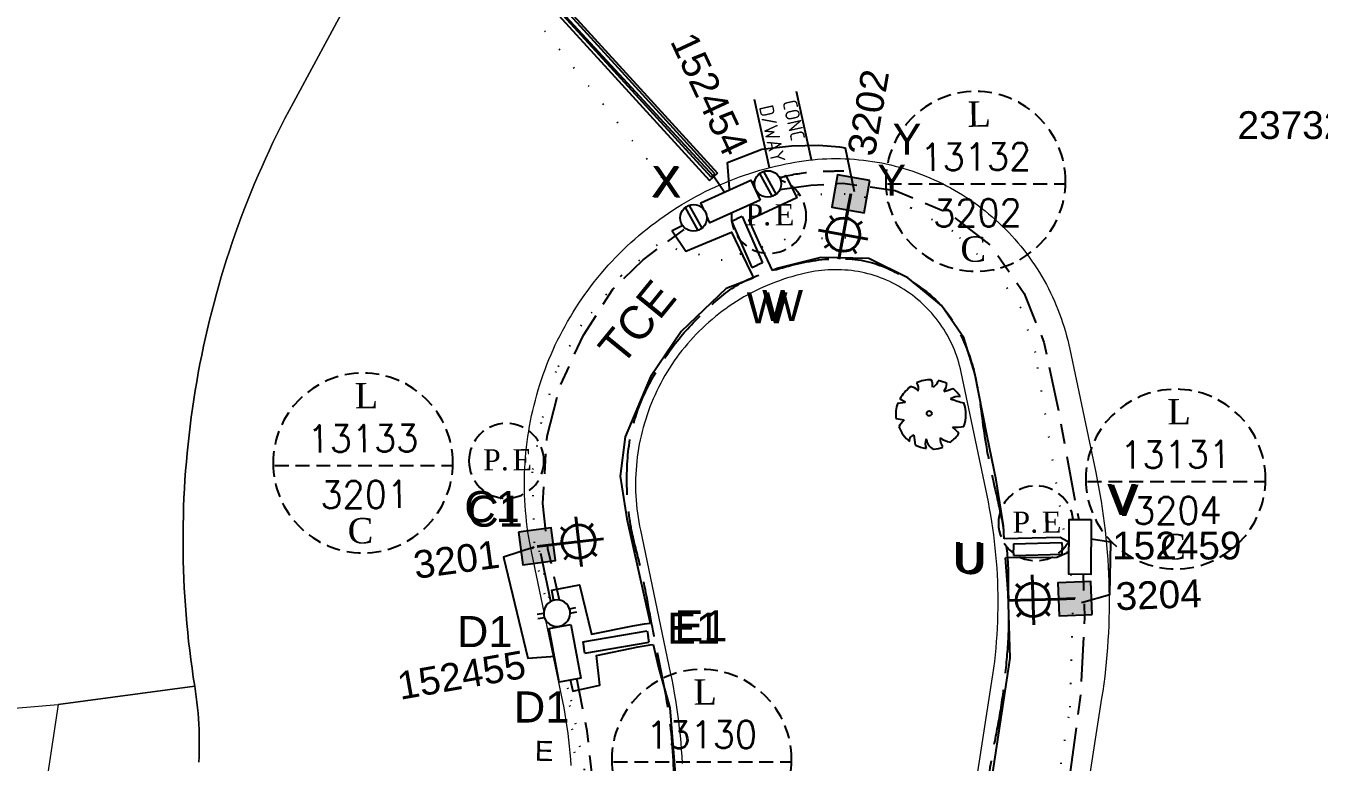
# Model space of a CAD drawing. Header units: metres. Extents: x 297818 to 299097, y 6264861 to 6266140.
# Drawn here: x 298152.3 to 298268.8, y 6265659.9 to 6265726.3 of the extents above; entities that cross this region are included whole.
import ezdxf
from ezdxf.enums import TextEntityAlignment as Align

# ---------------------------------------------------------------- set-up
doc = ezdxf.new("R2010")
doc.units = ezdxf.units.M
for name, pattern in [('Cable Exist UG', [8.2, 4, -1.2, 1.8, -1.2]), ('Cable Remove', [2, 0, -2]), ('HIDDEN2', [0.1875, 0.125, -0.0625]), ('IE Trench LV', [6.5, 5, -1.5]), ('IECLCHAINA', [8.2, 4, -1.2, 1.8, -1.2])]:
    doc.linetypes.add(name, pattern=pattern)
doc.layers.get('0').update_dxf_attribs({"color": 6})
for name, color, linetype in [('_User_LV_Exist', 7, 'Continuous'), ('Duct_SP_NEW', 2, 'Continuous'), ('Equip_LV_NEW', 2, 'Continuous'), ('Equip_SP_SL_EXT', 7, 'Continuous'), ('Mains_LV_EXT', 7, 'Continuous'), ('Mains_LV_NEW_T84', 2, 'Continuous'), ('Mains_SL_EXT', 7, 'Continuous'), ('Notes', 7, 'Continuous'), ('Notes_LV_MISC', 7, 'Continuous'), ('Notes_SL_MISC', 7, 'Continuous'), ('Notes_SP_MISC', 7, 'Continuous'), ('SupportsUG_SP_LV_NEW', 2, 'Continuous'), ('SupportsUG_SP_LV_SL_EXT', 7, 'Continuous'), ('SupportsUG_SP_SL_EXT', 7, 'Continuous'), ('Trench_SP_NEW', 2, 'Continuous'), ('UG_Details_SP_MISC', 7, 'Continuous')]:
    doc.layers.add(name, color=color, linetype=linetype)
doc.layers.add('Cadastre Land Parcels_SP_EXT', color=9, linetype='Continuous', lineweight=5)
doc.styles.add('AR12', font='Simplex')
doc.styles.add('COLUMN_LABEL', font='arial.ttf')
doc.styles.add('iecARIAL', font='arial.ttf', dxfattribs={"height": 2})
doc.styles.add('iecNAME', font='times.ttf')
doc.styles.add('IECSYMBOL1', font='isocp.shx')
doc.styles.add('ITALICT', font='ITALICT')
doc.styles.add('POLE_LABEL', font='arial.ttf')
doc.styles.get("Standard").update_dxf_attribs({"font": 'arial.ttf'})
doc.linetypes.add('Cable New UG', pattern='A,7,-0.25,["x",Standard,S=2,R=0,X=0.2,Y=-0.8],-2.1', length=9.35)
doc.linetypes.add('Cable V', pattern='A,7.2,-0.45,["V",Standard,S=1.5,R=0,X=0,Y=-0.7],-1.8', length=9.45)

# ---------------------------------------------------------------- blocks, each defined once
blk = doc.blocks.new('COLUMN_EXT')
blk.add_hatch(color=256).paths.add_polyline_path([(-1.49, 1.48), (-1.49, -1.49), (1.48, -1.49), (1.48, 1.48)])
blk.add_lwpolyline([(-1.49, -1.49), (1.48, -1.49), (1.48, 1.48), (-1.49, 1.48)], close=True)
for tag, height, style, flags, p in [('ASSET_NUM', 2.5, 'COLUMN_LABEL', 8, (2, 2)), ('STRUCTURE_PLANT_NUMBER', 0.2, 'POLE_LABEL', 9, (1.81, 0.03)), ('STREET_CODE', 0.2, 'COLUMN_LABEL', 9, (1.81, -0.2))]:
    blk.add_attdef(tag, text='', height=height, dxfattribs=dict(style=style, flags=flags)).set_placement(p, align=Align.MIDDLE_LEFT)
at = {"flags": 9}
for tag, p in [('COLUMN_TYPE', (1.81, -0.4)), ('OWNED_BY', (1.81, -0.6)), ('STATE', (1.81, -0.8)), ('USAGE', (1.81, -1)), ('LEGEND', (1.81, -1.2)), ('STREETNAME', (1.81, -1.6)), ('SUBURB', (1.81, -1.8)), ('LOCATION', (1.81, -1.4)), ('NOTES', (1.81, -2))]:
    blk.add_attdef(tag, text='', height=0.2, dxfattribs=at).set_placement(p, align=Align.MIDDLE_LEFT)
at = {"flags": 1}
blk.add_attdef('Z', (1.81, -2.35), '', height=0.2, dxfattribs=at)
blk = doc.blocks.new('*U134')
at = {"lineweight": 40}
for p, q in [((3.48, 2.67), (4, -1.8)), ((2.13, 1.72), (2.57, 1.37)), ((5.02, 2.05), (4.67, 1.61)), ((0, 0), (2.26, 0.26)), ((1.51, 0.18), (5.98, 0.7)), ((2.46, -1.18), (2.81, -0.74)), ((5.36, -0.84), (4.92, -0.49))]:
    blk.add_line(p, q, dxfattribs=at)
blk.add_circle((3.74, 0.44), 1.5, dxfattribs=at)
at = {"style": 'iecARIAL', "flags": 8}
blk.add_attdef('ASSET_NUM', (1.5, 1.5), '', height=2.5, dxfattribs=at)
for tag, p, height, flags in [('CONSTRUCTED_VOLTAGE', (0.98, -0.65), 0.2, 9), ('CONTROL_TYPE', (0.98, -0.85), 0.2, 9), ('LANTERN_PURPOSE', (0.98, -1.05), 0.2, 9), ('LANTERN_TYPE', (0.98, -1.25), 0.2, 9), ('LNUMBER', (2.18, -3.25), 2.5, 8), ('OPERATING_VOLTAGE', (0.98, -1.65), 0.2, 9), ('ORIENTATION', (0.98, -1.85), 0.2, 9), ('OWNED_BY', (0.98, -2.05), 0.2, 9), ('STATE', (0.98, -2.25), 0.2, 9), ('NO_PHASES', (0.98, -1.45), 0.2, 9), ('USAGE', (0.98, -2.45), 0.2, 9), ('CEXIST', (0.98, -2.65), 0.2, 9), ('CNEW', (0.98, -2.85), 0.2, 9), ('CNUMBER', (0.98, -3.05), 0.2, 9), ('CREMOVE', (0.98, -3.25), 0.2, 9), ('CREPLACE', (0.98, -3.45), 0.2, 9), ('LKINGHEIGHT', (0.98, -3.65), 0.2, 9), ('LBRACKET', (0.98, -3.85), 0.2, 9), ('LBRACKETVOCAB', (0.98, -4.05), 0.2, 9), ('LCATEGORY', (0.98, -4.25), 0.2, 9), ('LCHARGE1', (0.98, -4.45), 0.2, 9), ('LCHARGE1PERCENT', (0.98, -4.65), 0.2, 9), ('LCHARGE2', (0.98, -4.85), 0.2, 9), ('LCHARGE2PERCENT', (0.98, -5.05), 0.2, 9), ('LCHARGE3', (0.98, -5.25), 0.2, 9), ('LCHARGE3PERCENT', (0.98, -5.45), 0.2, 9), ('LEXIST', (0.98, -5.65), 0.2, 9), ('LLAMP', (0.98, -5.85), 0.2, 9), ('LLAMPVOCAB', (0.98, -6.05), 0.2, 9), ('LMAST', (0.98, -6.25), 0.2, 9), ('LMASTVOCAB', (0.98, -6.45), 0.2, 9), ('LNEW', (0.98, -6.65), 0.2, 9), ('LANTNUMBER', (0.98, -6.85), 0.2, 9), ('LOUTREACH', (0.98, -7.25), 0.2, 9), ('LOUTREACHVOCAB', (0.98, -7.45), 0.2, 9), ('LRATECODE', (0.98, -7.65), 0.2, 9), ('LREMOVE', (0.98, -7.85), 0.2, 9), ('LREPLACE', (0.98, -8.05), 0.2, 9), ('LTYPE', (0.98, -8.25), 0.2, 9), ('STREETNAME', (0.98, -9.25), 0.2, 9), ('SUBURB', (0.98, -9.45), 0.2, 1), ('LTYPEVOCAB', (0.98, -8.45), 0.2, 9), ('LEGEND', (0.98, -8.65), 0.2, 9), ('LOCATION', (0.98, -8.85), 0.2, 9), ('NOTES', (0.98, -9.05), 0.2, 9)]:
    blk.add_attdef(tag, p, '', height=height, dxfattribs=dict(flags=flags))
blk = doc.blocks.new('*U131')
at = {"lineweight": 40}
for p, q in [((0, 0), (-0.4, -2.19)), ((-1.84, -1.97), (-1.53, -2.43)), ((-0.27, -1.45), (-1.08, -5.88)), ((1.54, -4.07), (-2.89, -3.26)), ((1.02, -2.5), (0.56, -2.81)), ((-2.37, -4.84), (-1.91, -4.52)), ((0.5, -5.36), (0.18, -4.9))]:
    blk.add_line(p, q, dxfattribs=at)
blk.add_circle((-0.67, -3.67), 1.5, dxfattribs=at)
at = {"style": 'iecARIAL', "flags": 8}
blk.add_attdef('ASSET_NUM', (1.5, 1.5), '', height=2.5, dxfattribs=at)
for tag, p, height, flags in [('CONSTRUCTED_VOLTAGE', (0.98, -0.65), 0.2, 9), ('CONTROL_TYPE', (0.98, -0.85), 0.2, 9), ('LANTERN_PURPOSE', (0.98, -1.05), 0.2, 9), ('LANTERN_TYPE', (0.98, -1.25), 0.2, 9), ('LNUMBER', (2.18, -3.25), 2.5, 8), ('OPERATING_VOLTAGE', (0.98, -1.65), 0.2, 9), ('ORIENTATION', (0.98, -1.85), 0.2, 9), ('OWNED_BY', (0.98, -2.05), 0.2, 9), ('STATE', (0.98, -2.25), 0.2, 9), ('NO_PHASES', (0.98, -1.45), 0.2, 9), ('USAGE', (0.98, -2.45), 0.2, 9), ('CEXIST', (0.98, -2.65), 0.2, 9), ('CNEW', (0.98, -2.85), 0.2, 9), ('CNUMBER', (0.98, -3.05), 0.2, 9), ('CREMOVE', (0.98, -3.25), 0.2, 9), ('CREPLACE', (0.98, -3.45), 0.2, 9), ('LKINGHEIGHT', (0.98, -3.65), 0.2, 9), ('LBRACKET', (0.98, -3.85), 0.2, 9), ('LBRACKETVOCAB', (0.98, -4.05), 0.2, 9), ('LCATEGORY', (0.98, -4.25), 0.2, 9), ('LCHARGE1', (0.98, -4.45), 0.2, 9), ('LCHARGE1PERCENT', (0.98, -4.65), 0.2, 9), ('LCHARGE2', (0.98, -4.85), 0.2, 9), ('LCHARGE2PERCENT', (0.98, -5.05), 0.2, 9), ('LCHARGE3', (0.98, -5.25), 0.2, 9), ('LCHARGE3PERCENT', (0.98, -5.45), 0.2, 9), ('LEXIST', (0.98, -5.65), 0.2, 9), ('LLAMP', (0.98, -5.85), 0.2, 9), ('LLAMPVOCAB', (0.98, -6.05), 0.2, 9), ('LMAST', (0.98, -6.25), 0.2, 9), ('LMASTVOCAB', (0.98, -6.45), 0.2, 9), ('LNEW', (0.98, -6.65), 0.2, 9), ('LANTNUMBER', (0.98, -6.85), 0.2, 9), ('LOUTREACH', (0.98, -7.25), 0.2, 9), ('LOUTREACHVOCAB', (0.98, -7.45), 0.2, 9), ('LRATECODE', (0.98, -7.65), 0.2, 9), ('LREMOVE', (0.98, -7.85), 0.2, 9), ('LREPLACE', (0.98, -8.05), 0.2, 9), ('LTYPE', (0.98, -8.25), 0.2, 9), ('STREETNAME', (0.98, -9.25), 0.2, 9), ('SUBURB', (0.98, -9.45), 0.2, 1), ('LTYPEVOCAB', (0.98, -8.45), 0.2, 9), ('LEGEND', (0.98, -8.65), 0.2, 9), ('LOCATION', (0.98, -8.85), 0.2, 9), ('NOTES', (0.98, -9.05), 0.2, 9)]:
    blk.add_attdef(tag, p, '', height=height, dxfattribs=dict(flags=flags))
blk = doc.blocks.new('*U135')
at = {"lineweight": 40}
for p, q in [((-5.28, 1.3), (-4.87, 0.91)), ((-3.71, -2.36), (-3.85, 2.13)), ((-2.37, 1.39), (-2.75, 0.98)), ((0, 0), (-2.28, -0.07)), ((-1.53, -0.05), (-6.03, -0.18)), ((-2.28, -1.53), (-2.69, -1.14)), ((-5.19, -1.62), (-4.81, -1.21))]:
    blk.add_line(p, q, dxfattribs=at)
blk.add_circle((-3.78, -0.11), 1.5, dxfattribs=at)
at = {"style": 'iecARIAL', "flags": 8}
blk.add_attdef('ASSET_NUM', (1.5, 1.5), '', height=2.5, dxfattribs=at)
for tag, p, height, flags in [('CONSTRUCTED_VOLTAGE', (0.98, -0.65), 0.2, 9), ('CONTROL_TYPE', (0.98, -0.85), 0.2, 9), ('LANTERN_PURPOSE', (0.98, -1.05), 0.2, 9), ('LANTERN_TYPE', (0.98, -1.25), 0.2, 9), ('LNUMBER', (2.18, -3.25), 2.5, 8), ('OPERATING_VOLTAGE', (0.98, -1.65), 0.2, 9), ('ORIENTATION', (0.98, -1.85), 0.2, 9), ('OWNED_BY', (0.98, -2.05), 0.2, 9), ('STATE', (0.98, -2.25), 0.2, 9), ('NO_PHASES', (0.98, -1.45), 0.2, 9), ('USAGE', (0.98, -2.45), 0.2, 9), ('CEXIST', (0.98, -2.65), 0.2, 9), ('CNEW', (0.98, -2.85), 0.2, 9), ('CNUMBER', (0.98, -3.05), 0.2, 9), ('CREMOVE', (0.98, -3.25), 0.2, 9), ('CREPLACE', (0.98, -3.45), 0.2, 9), ('LKINGHEIGHT', (0.98, -3.65), 0.2, 9), ('LBRACKET', (0.98, -3.85), 0.2, 9), ('LBRACKETVOCAB', (0.98, -4.05), 0.2, 9), ('LCATEGORY', (0.98, -4.25), 0.2, 9), ('LCHARGE1', (0.98, -4.45), 0.2, 9), ('LCHARGE1PERCENT', (0.98, -4.65), 0.2, 9), ('LCHARGE2', (0.98, -4.85), 0.2, 9), ('LCHARGE2PERCENT', (0.98, -5.05), 0.2, 9), ('LCHARGE3', (0.98, -5.25), 0.2, 9), ('LCHARGE3PERCENT', (0.98, -5.45), 0.2, 9), ('LEXIST', (0.98, -5.65), 0.2, 9), ('LLAMP', (0.98, -5.85), 0.2, 9), ('LLAMPVOCAB', (0.98, -6.05), 0.2, 9), ('LMAST', (0.98, -6.25), 0.2, 9), ('LMASTVOCAB', (0.98, -6.45), 0.2, 9), ('LNEW', (0.98, -6.65), 0.2, 9), ('LANTNUMBER', (0.98, -6.85), 0.2, 9), ('LOUTREACH', (0.98, -7.25), 0.2, 9), ('LOUTREACHVOCAB', (0.98, -7.45), 0.2, 9), ('LRATECODE', (0.98, -7.65), 0.2, 9), ('LREMOVE', (0.98, -7.85), 0.2, 9), ('LREPLACE', (0.98, -8.05), 0.2, 9), ('LTYPE', (0.98, -8.25), 0.2, 9), ('STREETNAME', (0.98, -9.25), 0.2, 9), ('SUBURB', (0.98, -9.45), 0.2, 1), ('LTYPEVOCAB', (0.98, -8.45), 0.2, 9), ('LEGEND', (0.98, -8.65), 0.2, 9), ('LOCATION', (0.98, -8.85), 0.2, 9), ('NOTES', (0.98, -9.05), 0.2, 9)]:
    blk.add_attdef(tag, p, '', height=height, dxfattribs=dict(flags=flags))
blk = doc.blocks.new('PILLAR_NEW')
for tag, height, flags, p in [('ASSET_NUM', 2.5, 8, (2, 4)), ('STREET_CODE', 0.2, 9, (1.5, 2)), ('OWNED_BY', 0.2, 9, (1.5, 1.8))]:
    blk.add_attdef(tag, text='', height=height, dxfattribs=dict(flags=flags)).set_placement(p, align=Align.MIDDLE_LEFT)
blk.add_wipeout([(-2.47, 0.99), (2.47, 0.99), (2.47, -0.99), (-2.47, -0.99)])
at = {"lineweight": -3}
blk.add_lwpolyline([(-2.47, 0.99), (2.47, 0.99), (2.47, -0.99), (-2.47, -0.99)], close=True, dxfattribs=at)
for tag, flags, p in [('OPERATED_BY', 9, (1.5, 1.6)), ('STATE', 9, (1.5, 1.2)), ('MAINTAINED_BY', 9, (1.5, 1.4)), ('SUPPORT_TYPE', 9, (1.5, 1)), ('SUBURB', 9, (1.5, 0.2)), ('STREETNAME', 9, (1.5, 0)), ('USAGE', 9, (1.5, 0.8)), ('LEGEND', 9, (1.5, 0.6)), ('PARENT', 9, (1.5, 0.4)), ('Z', 1, (1.5, -0.6)), ('LOCATION', 9, (1.5, -0.2)), ('NOTES', 9, (1.5, -0.4))]:
    blk.add_attdef(tag, text='', height=0.2, dxfattribs=dict(flags=flags)).set_placement(p, align=Align.MIDDLE_LEFT)
blk = doc.blocks.new('*U188')
for tag, p, flags in [('OPERATING_VOLTAGE', (1.08, -1.64), 9), ('OPERATED_BY', (1.05, -2.9), 9), ('NO_PHASES', (1.07, -1.92), 9), ('CONSTRUCTED_VOLTAGE', (1.07, -2.19), 9), ('ACTUAL_STATUS', (1.09, -2.43), 9), ('MAINTAINED_BY', (1.07, -2.66), 9), ('STATE', (1.05, -4.13), 9), ('SWITCH_TYPE', (1.05, -4.38), 9), ('ORIENTATION', (1.06, -3.43), 9), ('OWNED_BY', (1.06, -3.19), 9), ('USAGE', (1.07, -3.68), 9), ('NOTES', (1.07, -3.88), 1), ('Z', (1.06, -4.88), 9), ('LEGEND', (1.06, -4.64), 9)]:
    blk.add_attdef(tag, p, '', height=0.2, dxfattribs=dict(flags=flags))
blk.add_wipeout([(11.47, 4.27), (11.36, 4.11), (11.27, 3.95), (11.21, 3.77), (11.17, 3.59), (11.15, 3.4), (11.15, 3.22), (11.18, 3.03), (11.23, 2.85), (11.3, 2.68), (11.39, 2.51), (11.5, 2.36), (11.63, 2.23), (11.78, 2.11), (11.94, 2.01), (12.11, 1.94), (12.29, 1.88), (12.48, 1.85), (12.66, 1.84), (12.85, 1.86), (13.03, 1.9), (13.21, 1.96), (13.38, 2.04), (13.54, 2.14), (13.68, 2.26), (13.81, 2.4), (13.91, 2.56), (14, 2.72), (14.07, 2.9), (14.11, 3.08), (14.13, 3.27), (14.13, 3.46), (14.1, 3.64), (14.05, 3.82), (13.98, 4), (13.88, 4.16), (13.77, 4.31), (13.64, 4.44), (13.49, 4.56), (13.33, 4.66), (13.16, 4.73), (12.98, 4.79), (12.8, 4.82), (12.61, 4.83), (12.42, 4.81), (12.24, 4.78), (12.06, 4.71), (11.89, 4.63), (11.74, 4.53), (11.6, 4.41)])
for p, q in [((12.39, 4.81), (12.39, 5.56)), ((12.89, 4.81), (12.89, 5.56)), ((12.39, 1.86), (12.39, 1.12)), ((12.89, 1.86), (12.89, 1.12))]:
    blk.add_line(p, q)
blk.add_lwpolyline([(14.13, 3.34, 1), (11.14, 3.34, 1)], format="xyb", close=True)
blk = doc.blocks.new('*U203')
for tag, flags, p in [('ACTUAL_STATUS', 9, (1.5, 0)), ('CONSTRUCTED_VOLTAGE', 9, (1.5, -0.2)), ('OPERATING_VOLTAGE', 9, (1.5, -0.6)), ('ORIENTATION', 9, (1.5, -0.8)), ('STATE', 9, (1.5, -1)), ('SWITCH_TYPE', 9, (1.5, -1.2)), ('NO_PHASES', 9, (1.5, -0.4)), ('USAGE', 9, (1.5, -1.4)), ('OWNED_BY', 9, (1.5, -1.8)), ('OPERATED_BY', 9, (1.5, -2)), ('TYPE', 9, (1.5, -2.6)), ('Z', 1, (1.5, -2.8)), ('NOTES', 9, (1.5, -1.6)), ('MAINTAINED_BY', 9, (1.5, -2.2)), ('NUMBER_OF_PHASES', 9, (1.5, -2.4))]:
    blk.add_attdef(tag, text='', height=0.2, dxfattribs=dict(flags=flags)).set_placement(p, align=Align.MIDDLE_LEFT)
blk.add_wipeout([(-0.93, 6.67), (-1.06, 6.53), (-1.16, 6.37), (-1.25, 6.21), (-1.31, 6.03), (-1.35, 5.85), (-1.37, 5.66), (-1.36, 5.47), (-1.34, 5.29), (-1.28, 5.11), (-1.21, 4.93), (-1.11, 4.77), (-1, 4.62), (-0.87, 4.49), (-0.72, 4.38), (-0.56, 4.28), (-0.38, 4.21), (-0.2, 4.15), (-0.02, 4.12), (0.17, 4.12), (0.36, 4.14), (0.54, 4.18), (0.72, 4.24), (0.88, 4.33), (1.04, 4.43), (1.18, 4.55), (1.3, 4.7), (1.41, 4.85), (1.49, 5.02), (1.56, 5.19), (1.6, 5.38), (1.62, 5.56), (1.61, 5.75), (1.58, 5.94), (1.53, 6.12), (1.45, 6.29), (1.36, 6.45), (1.24, 6.6), (1.11, 6.73), (0.96, 6.85), (0.8, 6.94), (0.63, 7.02), (0.45, 7.07), (0.26, 7.1), (0.08, 7.1), (-0.11, 7.09), (-0.29, 7.05), (-0.47, 6.98), (-0.64, 6.9), (-0.79, 6.79)])
for p, q in [((-0.13, 4.13), (-0.13, 7.09)), ((0.37, 4.13), (0.37, 7.09))]:
    blk.add_line(p, q)
blk.add_circle((0.12, 5.61), 1.5)
blk = doc.blocks.new('TREE5')
for p, q in [((-5.45, 2.55), (-5.45, 2.55)), ((-4.43, 2), (-5.45, 2.55)), ((-5.82, 1.84), (-4.43, 2))]:
    blk.add_line(p, q)
blk.add_circle((-0.14, -0.02), 0.451)
for centre, radius, start, end in [((0.17, -0.24), 6.22, 126.0751, 153.6245), ((-3.93, 2.18), 2.65, 48.5203, 80.5151), ((0.17, -0.24), 6.29, 89.3321, 114.3856), ((-3.58, 4.44), 1.54, 343.6555, 39.76), ((-1.8, 5.03), 2.28, 352.0775, 26.6128), ((-0.73, 6.68), 2.38, 304.1868, 338.5411), ((0.17, -0.24), 6.27, 62.8767, 77.7021), ((1.21, 5.35), 1.82, 315.8454, 359.7651), ((-2.62, 22.51), 19.28, 285.4397, 290.7099), ((5.13, 0.24), 2.76, 83.5323, 121.6544), ((11.59, 24.42), 23.21, 250.0865, 256.3451), ((0.17, -0.24), 6.18, 31.4098, 49.4752), ((0.17, -0.24), 6.34, 160.8426, 187.275), ((0.17, -0.24), 6.3, 340.3307, 19.43), ((-6.94, -11.4), 10.4, 77.3728, 85.4649), ((0.21, -6.18), 6.93, 134.7782, 147.3315), ((0.17, -0.24), 6.19, 200.8103, 231.4392), ((-2.7, -4.95), 1.03, 97.741, 188.8107), ((-15.69, -6.41), 13.08, 2.9465, 10.9238), ((1.74, -5.5), 2.6, 160.6009, 199.3991), ((3.76, -4.72), 1.93, 170.6314, 220.6278), ((4.11, -1.67), 3.55, 230.4582, 263.1093), ((0.17, -0.24), 6.07, 305.394, 326.2464), ((4.49, 5.21), 7.74, 266.7455, 282.0146), ((0.26, -7.73), 6.44, 39.6536, 53.993), ((0.17, -0.24), 6.16, 243.1498, 261.8356), ((1.45, -4.49), 2.1, 186.1912, 248.4952), ((0.17, -0.24), 6.23, 274.7236, 290.3277)]:
    blk.add_arc(centre, radius, start, end)

msp = doc.modelspace()

# ---------------------------------------------------------------- linework, layer by layer
at = {"layer": '_User_LV_Exist', "linetype": 'Cable Remove'}
msp.add_lwpolyline([(298197.95, 6265679.24), (298201.01, 6265667.59), (298202.6, 6265659.32), (298202.8, 6265650.45)], dxfattribs=at)
at = {"layer": 'Cadastre Land Parcels_SP_EXT', "linetype": 'Continuous'}
for points in [[(298143.1, 6265664.11), (298155.23, 6265665.12), (298155.23, 6265665.12), (298167.52, 6265666.8), (298167.39, 6265667.6), (298167.28, 6265668.4), (298167.17, 6265669.2), (298167.07, 6265670.01), (298166.97, 6265670.81), (298166.89, 6265671.62), (298166.81, 6265672.42), (298166.74, 6265673.23), (298166.68, 6265674.04), (298166.63, 6265674.85), (298166.58, 6265675.65), (298166.54, 6265676.46), (298166.51, 6265677.27), (298166.49, 6265678.08), (298166.47, 6265678.89), (298166.47, 6265679.7), (298166.47, 6265680.51), (298166.48, 6265681.32), (298166.5, 6265682.13), (298166.52, 6265682.94), (298166.55, 6265683.75), (298166.59, 6265684.56), (298166.64, 6265685.37), (298166.7, 6265686.18), (298166.77, 6265686.99), (298166.84, 6265687.79), (298166.92, 6265688.6), (298167.01, 6265689.4), (298167.1, 6265690.21), (298167.21, 6265691.01), (298167.32, 6265691.81), (298167.44, 6265692.62), (298167.56, 6265693.42), (298167.7, 6265694.21), (298167.84, 6265695.01), (298167.99, 6265695.81), (298168.15, 6265696.6), (298168.32, 6265697.4), (298168.49, 6265698.19), (298168.67, 6265698.98), (298168.86, 6265699.76), (298169.06, 6265700.55), (298169.26, 6265701.33), (298169.48, 6265702.12), (298169.7, 6265702.89), (298169.92, 6265703.67), (298170.16, 6265704.45), (298170.4, 6265705.22), (298170.65, 6265705.99), (298170.91, 6265706.76), (298171.17, 6265707.52), (298171.45, 6265708.29), (298171.72, 6265709.05), (298172.01, 6265709.81), (298172.31, 6265710.56), (298172.61, 6265711.31), (298172.92, 6265712.06), (298173.24, 6265712.81), (298173.56, 6265713.55), (298173.89, 6265714.29), (298174.23, 6265715.02), (298174.57, 6265715.76), (298174.93, 6265716.49), (298175.29, 6265717.21), (298175.65, 6265717.93), (298176.03, 6265718.65), (298176.41, 6265719.37), (298187.88, 6265740.66)], [(298187.88, 6265740.66), (298176.41, 6265719.37), (298176.03, 6265718.65), (298175.65, 6265717.93), (298175.29, 6265717.21), (298174.93, 6265716.49), (298174.57, 6265715.76), (298174.23, 6265715.02), (298173.89, 6265714.29), (298173.56, 6265713.55), (298173.24, 6265712.81), (298172.92, 6265712.06), (298172.61, 6265711.31), (298172.31, 6265710.56), (298172.01, 6265709.81), (298171.72, 6265709.05), (298171.45, 6265708.29), (298171.17, 6265707.52), (298170.91, 6265706.76), (298170.65, 6265705.99), (298170.4, 6265705.22), (298170.16, 6265704.45), (298169.92, 6265703.67), (298169.7, 6265702.89), (298169.48, 6265702.12), (298169.26, 6265701.33), (298169.06, 6265700.55), (298168.86, 6265699.76), (298168.67, 6265698.98), (298168.49, 6265698.19), (298168.32, 6265697.4), (298168.15, 6265696.6), (298167.99, 6265695.81), (298167.84, 6265695.01), (298167.7, 6265694.21), (298167.56, 6265693.42), (298167.44, 6265692.62), (298167.32, 6265691.81), (298167.21, 6265691.01), (298167.1, 6265690.21), (298167.01, 6265689.4), (298166.92, 6265688.6), (298166.84, 6265687.79), (298166.77, 6265686.99), (298166.7, 6265686.18), (298166.64, 6265685.37), (298166.59, 6265684.56), (298166.55, 6265683.75), (298166.52, 6265682.94), (298166.5, 6265682.13), (298166.48, 6265681.32), (298166.47, 6265680.51), (298166.47, 6265679.7), (298166.47, 6265678.89), (298166.49, 6265678.08), (298166.51, 6265677.27), (298166.54, 6265676.46), (298166.58, 6265675.65), (298166.63, 6265674.85), (298166.68, 6265674.04), (298166.74, 6265673.23), (298166.81, 6265672.42), (298166.89, 6265671.62), (298166.97, 6265670.81), (298167.07, 6265670.01), (298167.17, 6265669.2), (298167.28, 6265668.4), (298167.39, 6265667.6), (298167.52, 6265666.8), (298167.59, 6265666.31), (298167.66, 6265665.82), (298167.72, 6265665.33), (298167.77, 6265664.84), (298167.82, 6265664.35), (298167.85, 6265663.86), (298167.88, 6265663.37), (298167.91, 6265662.88), (298167.92, 6265662.39), (298167.93, 6265661.89), (298167.93, 6265661.4), (298167.93, 6265660.91), (298167.91, 6265660.42), (298167.89, 6265659.93)], [(298201.43, 6265659.63), (298201.4, 6265660.21), (298201.35, 6265660.79), (298201.29, 6265661.37), (298201.23, 6265661.95), (298201.16, 6265662.52), (298201.08, 6265663.1), (298201, 6265663.67), (298200.91, 6265664.25), (298200.81, 6265664.82), (298200.7, 6265665.39), (298200.58, 6265665.96), (298197.89, 6265678.77), (298197.79, 6265679.24), (298197.7, 6265679.71), (298197.62, 6265680.19), (298197.54, 6265680.66), (298197.48, 6265681.14), (298197.42, 6265681.61), (298197.37, 6265682.09), (298197.32, 6265682.57), (298197.29, 6265683.05), (298197.26, 6265683.53), (298197.24, 6265684.01), (298197.23, 6265684.49), (298197.22, 6265684.97), (298197.22, 6265685.45), (298197.24, 6265685.93), (298197.25, 6265686.41), (298197.28, 6265686.89), (298197.32, 6265687.36), (298197.36, 6265687.84), (298197.41, 6265688.32), (298197.47, 6265688.8), (298197.53, 6265689.27), (298197.61, 6265689.75), (298197.69, 6265690.22), (298197.78, 6265690.69), (298197.87, 6265691.16), (298197.98, 6265691.63), (298198.09, 6265692.1), (298198.21, 6265692.56), (298198.34, 6265693.03), (298198.47, 6265693.49), (298198.61, 6265693.95), (298198.76, 6265694.4), (298198.92, 6265694.86), (298199.08, 6265695.31), (298199.25, 6265695.76), (298199.43, 6265696.2), (298199.62, 6265696.65), (298199.81, 6265697.08), (298200.01, 6265697.52), (298200.22, 6265697.95), (298200.44, 6265698.38), (298200.66, 6265698.81), (298200.89, 6265699.23), (298201.12, 6265699.65), (298201.37, 6265700.06), (298201.61, 6265700.47), (298201.87, 6265700.88), (298202.13, 6265701.28), (298202.4, 6265701.68), (298202.68, 6265702.07), (298202.96, 6265702.46), (298203.25, 6265702.85), (298203.54, 6265703.23), (298203.84, 6265703.6), (298204.15, 6265703.97), (298204.46, 6265704.34), (298204.78, 6265704.7), (298205.11, 6265705.05), (298205.44, 6265705.4), (298205.77, 6265705.74), (298206.11, 6265706.08), (298206.46, 6265706.41), (298206.81, 6265706.74), (298207.17, 6265707.06), (298207.53, 6265707.37), (298207.9, 6265707.68), (298208.27, 6265707.99), (298208.65, 6265708.28), (298209.03, 6265708.57), (298209.42, 6265708.86), (298209.81, 6265709.14), (298210.21, 6265709.41), (298210.61, 6265709.67), (298211.01, 6265709.93), (298211.42, 6265710.18), (298211.83, 6265710.43), (298212.25, 6265710.67), (298212.67, 6265710.9), (298213.1, 6265711.12), (298213.52, 6265711.34), (298213.96, 6265711.55), (298214.39, 6265711.75), (298214.83, 6265711.95), (298215.27, 6265712.14), (298215.71, 6265712.32), (298216.16, 6265712.5), (298216.61, 6265712.66), (298217.06, 6265712.82), (298217.52, 6265712.97), (298217.98, 6265713.12), (298218.44, 6265713.26), (298218.9, 6265713.39), (298219.36, 6265713.51), (298219.83, 6265713.62), (298220.3, 6265713.73), (298220.77, 6265713.83), (298221.17, 6265713.91), (298221.58, 6265713.99), (298221.99, 6265714.06), (298222.4, 6265714.12), (298222.81, 6265714.17), (298223.22, 6265714.21), (298223.64, 6265714.25), (298224.05, 6265714.28), (298224.46, 6265714.3), (298224.88, 6265714.31), (298225.29, 6265714.31), (298225.71, 6265714.31), (298226.12, 6265714.3), (298226.54, 6265714.28), (298226.95, 6265714.25), (298227.36, 6265714.21), (298227.77, 6265714.17), (298228.18, 6265714.12), (298228.59, 6265714.06), (298229, 6265713.99), (298229.41, 6265713.92), (298229.82, 6265713.83), (298230.22, 6265713.74), (298230.62, 6265713.64), (298231.02, 6265713.54), (298231.42, 6265713.42), (298231.82, 6265713.3), (298232.21, 6265713.17), (298232.6, 6265713.03), (298232.99, 6265712.89), (298233.38, 6265712.74), (298233.76, 6265712.58), (298234.14, 6265712.41), (298234.51, 6265712.24), (298234.89, 6265712.06), (298235.26, 6265711.87), (298235.62, 6265711.67), (298235.98, 6265711.47), (298236.34, 6265711.26), (298236.69, 6265711.04), (298237.04, 6265710.82), (298237.39, 6265710.59), (298237.73, 6265710.35), (298238.06, 6265710.11), (298238.39, 6265709.86), (298238.72, 6265709.61), (298239.04, 6265709.35), (298239.36, 6265709.08), (298239.67, 6265708.8), (298239.97, 6265708.52), (298240.27, 6265708.24), (298240.57, 6265707.95), (298240.86, 6265707.65), (298241.14, 6265707.35), (298241.42, 6265707.04), (298241.69, 6265706.72), (298241.95, 6265706.41), (298242.21, 6265706.08), (298242.46, 6265705.75), (298242.71, 6265705.42), (298242.95, 6265705.08), (298243.18, 6265704.74), (298243.41, 6265704.39), (298243.63, 6265704.04), (298243.84, 6265703.69), (298244.05, 6265703.33), (298244.25, 6265702.96), (298244.44, 6265702.6), (298244.62, 6265702.23), (298244.8, 6265701.85), (298244.97, 6265701.47), (298245.13, 6265701.09), (298245.29, 6265700.71), (298245.44, 6265700.32), (298245.58, 6265699.93), (298245.71, 6265699.54), (298245.84, 6265699.14), (298245.96, 6265698.75), (298246.07, 6265698.35), (298246.17, 6265697.95), (298246.26, 6265697.54), (298246.35, 6265697.14), (298248.69, 6265686.03), (298248.82, 6265685.38), (298248.94, 6265684.74), (298249.06, 6265684.09), (298249.17, 6265683.44), (298249.27, 6265682.78), (298249.36, 6265682.13), (298249.45, 6265681.48), (298249.53, 6265680.82), (298249.6, 6265680.16), (298249.66, 6265679.51), (298249.72, 6265678.85), (298249.77, 6265678.19), (298249.81, 6265677.53), (298249.84, 6265676.87), (298249.87, 6265676.21), (298249.88, 6265675.56), (298249.89, 6265674.9), (298249.9, 6265674.23), (298249.89, 6265673.58), (298249.88, 6265672.92), (298249.86, 6265672.26), (298249.83, 6265671.6), (298249.79, 6265670.94), (298249.75, 6265670.28), (298249.7, 6265669.62), (298249.64, 6265668.96), (298249.57, 6265668.31), (298249.5, 6265667.65), (298249.41, 6265667), (298249.32, 6265666.34), (298249.22, 6265665.69), (298246.08, 6265645.47)], [(298236.2, 6265647.01), (298239.34, 6265667.23), (298239.43, 6265667.82), (298239.51, 6265668.42), (298239.59, 6265669.02), (298239.65, 6265669.61), (298239.71, 6265670.21), (298239.76, 6265670.81), (298239.8, 6265671.41), (298239.84, 6265672.01), (298239.86, 6265672.61), (298239.88, 6265673.21), (298239.89, 6265673.82), (298239.9, 6265674.42), (298239.89, 6265675.02), (298239.88, 6265675.62), (298239.86, 6265676.22), (298239.83, 6265676.82), (298239.8, 6265677.42), (298239.75, 6265678.02), (298239.7, 6265678.62), (298239.64, 6265679.22), (298239.58, 6265679.82), (298239.5, 6265680.42), (298239.42, 6265681.01), (298239.33, 6265681.61), (298239.24, 6265682.2), (298239.13, 6265682.79), (298239.02, 6265683.38), (298238.9, 6265683.97), (298236.56, 6265695.08), (298236.5, 6265695.37), (298236.43, 6265695.66), (298236.35, 6265695.95), (298236.26, 6265696.24), (298236.17, 6265696.52), (298236.07, 6265696.8), (298235.96, 6265697.08), (298235.84, 6265697.36), (298235.72, 6265697.63), (298235.59, 6265697.9), (298235.45, 6265698.17), (298235.31, 6265698.43), (298235.16, 6265698.69), (298235, 6265698.94), (298234.84, 6265699.19), (298234.67, 6265699.44), (298234.49, 6265699.68), (298234.31, 6265699.92), (298234.12, 6265700.15), (298233.93, 6265700.38), (298233.73, 6265700.6), (298233.52, 6265700.82), (298233.31, 6265701.03), (298233.09, 6265701.24), (298232.87, 6265701.44), (298232.65, 6265701.63), (298232.41, 6265701.82), (298232.18, 6265702), (298231.93, 6265702.18), (298231.69, 6265702.35), (298231.44, 6265702.51), (298231.18, 6265702.67), (298230.92, 6265702.82), (298230.66, 6265702.96), (298230.4, 6265703.1), (298230.13, 6265703.23), (298229.85, 6265703.35), (298229.58, 6265703.47), (298229.3, 6265703.57), (298229.02, 6265703.68), (298228.73, 6265703.77), (298228.45, 6265703.86), (298228.16, 6265703.93), (298227.87, 6265704.01), (298227.58, 6265704.07), (298227.28, 6265704.13), (298226.99, 6265704.17), (298226.69, 6265704.22), (298226.39, 6265704.25), (298226.09, 6265704.27), (298225.8, 6265704.29), (298225.5, 6265704.3), (298225.2, 6265704.3), (298224.9, 6265704.3), (298224.6, 6265704.29), (298224.3, 6265704.27), (298224, 6265704.24), (298223.71, 6265704.2), (298223.41, 6265704.16), (298223.12, 6265704.1), (298222.82, 6265704.05), (298222.44, 6265703.96), (298222.06, 6265703.87), (298221.68, 6265703.78), (298221.31, 6265703.67), (298220.93, 6265703.56), (298220.56, 6265703.44), (298220.19, 6265703.31), (298219.83, 6265703.18), (298219.46, 6265703.04), (298219.1, 6265702.89), (298218.74, 6265702.73), (298218.39, 6265702.57), (298218.04, 6265702.4), (298217.69, 6265702.22), (298217.34, 6265702.04), (298217, 6265701.85), (298216.67, 6265701.65), (298216.34, 6265701.44), (298216.01, 6265701.23), (298215.68, 6265701.02), (298215.36, 6265700.79), (298215.05, 6265700.56), (298214.74, 6265700.32), (298214.43, 6265700.08), (298214.13, 6265699.83), (298213.84, 6265699.58), (298213.55, 6265699.31), (298213.26, 6265699.05), (298212.98, 6265698.78), (298212.71, 6265698.5), (298212.44, 6265698.21), (298212.18, 6265697.93), (298211.92, 6265697.63), (298211.67, 6265697.33), (298211.42, 6265697.03), (298211.18, 6265696.72), (298210.95, 6265696.41), (298210.73, 6265696.09), (298210.51, 6265695.77), (298210.29, 6265695.44), (298210.09, 6265695.11), (298209.88, 6265694.77), (298209.69, 6265694.43), (298209.5, 6265694.09), (298209.33, 6265693.74), (298209.15, 6265693.39), (298208.99, 6265693.04), (298208.83, 6265692.68), (298208.68, 6265692.32), (298208.53, 6265691.96), (298208.4, 6265691.59), (298208.27, 6265691.22), (298208.15, 6265690.85), (298208.03, 6265690.48), (298207.92, 6265690.1), (298207.83, 6265689.73), (298207.73, 6265689.35), (298207.65, 6265688.97), (298207.57, 6265688.58), (298207.5, 6265688.2), (298207.44, 6265687.81), (298207.39, 6265687.43), (298207.34, 6265687.04), (298207.31, 6265686.65), (298207.28, 6265686.26), (298207.26, 6265685.87), (298207.24, 6265685.48), (298207.23, 6265685.09), (298207.24, 6265684.7), (298207.24, 6265684.31), (298207.26, 6265683.92), (298207.29, 6265683.53), (298207.32, 6265683.14), (298207.36, 6265682.75), (298207.41, 6265682.36), (298207.46, 6265681.98), (298207.53, 6265681.59), (298207.6, 6265681.21), (298207.68, 6265680.83), (298210.37, 6265668.02), (298210.5, 6265667.39), (298210.62, 6265666.77), (298210.73, 6265666.14), (298210.84, 6265665.51), (298210.93, 6265664.88), (298211.02, 6265664.25), (298211.11, 6265663.62), (298211.18, 6265662.98), (298211.25, 6265662.35), (298211.31, 6265661.71), (298211.36, 6265661.08), (298211.4, 6265660.44), (298211.44, 6265659.81)], [(298167.89, 6265659.93), (298167.91, 6265660.42), (298167.93, 6265660.91), (298167.93, 6265661.4), (298167.93, 6265661.89), (298167.92, 6265662.39), (298167.91, 6265662.88), (298167.88, 6265663.37), (298167.85, 6265663.86), (298167.82, 6265664.35), (298167.77, 6265664.84), (298167.72, 6265665.33), (298167.66, 6265665.82), (298167.59, 6265666.31), (298167.52, 6265666.8), (298155.23, 6265665.12), (298153.55, 6265654)]]:
    msp.add_lwpolyline(points, dxfattribs=at)
at = {"layer": 'Duct_SP_NEW'}
for p, q in [((298215.88, 6265708.67), (298216.35, 6265708.88)), ((298215.88, 6265708.67), (298217.71, 6265704.51)), ((298216.83, 6265709.09), (298216.35, 6265708.88)), ((298216.83, 6265709.09), (298218.66, 6265704.93)), ((298217.71, 6265704.51), (298218.18, 6265704.72)), ((298218.66, 6265704.93), (298218.18, 6265704.72)), ((298241.29, 6265679.6), (298245.65, 6265679.73)), ((298241.29, 6265679.6), (298241.3, 6265679.08)), ((298245.65, 6265679.73), (298245.66, 6265679.21)), ((298241.32, 6265678.56), (298241.3, 6265679.08)), ((298241.32, 6265678.56), (298245.68, 6265678.69)), ((298245.68, 6265678.69), (298245.66, 6265679.21)), ((298202.5, 6265670.79), (298208.28, 6265671.77)), ((298208.28, 6265671.77), (298208.37, 6265671.26)), ((298202.5, 6265670.79), (298202.59, 6265670.27)), ((298202.68, 6265669.76), (298202.59, 6265670.27)), ((298202.68, 6265669.76), (298208.46, 6265670.74)), ((298208.46, 6265670.74), (298208.37, 6265671.26))]:
    msp.add_line(p, q, dxfattribs=at)
at = {"layer": 'Mains_LV_EXT', "linetype": 'Cable Remove'}
for points in [[(298199.02, 6265759.73), (298205.07, 6265761), (298210.48, 6265746.87), (298188.59, 6265742.78), (298189.85, 6265737.31), (298212.71, 6265708.71), (298216.32, 6265710.11), (298219.72, 6265711.06), (298226.62, 6265711.13)], [(298226.62, 6265711.13), (298226.18, 6265707.17), (298220.71, 6265707.04), (298215.04, 6265705.15), (298209.17, 6265706.55), (298205.92, 6265703.73), (298202.37, 6265699.3), (298200.05, 6265695.13), (298198.73, 6265690.53), (298197.92, 6265686.09)], [(298246.82, 6265674.67), (298243.26, 6265696.83), (298241.95, 6265700.86), (298239.57, 6265704.23), (298235.81, 6265707.77), (298232.06, 6265709.85), (298226.62, 6265711.13)], [(298197.92, 6265686.09), (298198.11, 6265679.38)], [(298298.88, 6265637), (298294.93, 6265637.65), (298294.01, 6265631.18), (298247.41, 6265637.4), (298242.89, 6265643.19), (298246.4, 6265664.88), (298246.64, 6265674.08)]]:
    msp.add_lwpolyline(points, dxfattribs=at)
at = {"layer": 'Mains_LV_NEW_T84', "linetype": 'Cable New UG', "flags": 128}
for points in [[(298215.58, 6265710.79), (298214.27, 6265712.72), (298187.69, 6265741.51), (298187.1, 6265743.7), (298185.25, 6265750.65), (298185.25, 6265750.65)], [(298216.29, 6265710.71), (298220.78, 6265712.8), (298221.77, 6265710.78), (298217.44, 6265708.77), (298218.46, 6265706.47)], [(298216.26, 6265710.68), (298210.55, 6265707.79), (298211.77, 6265705.96), (298215.87, 6265707.68), (298217.59, 6265704.1)], [(298218.46, 6265706.47), (298218.87, 6265705.63), (298219.53, 6265704.22)], [(298240.45, 6265680.05), (298240.37, 6265681.24), (298239.71, 6265685.37), (298238.9, 6265689.32), (298237.81, 6265694.95), (298236.82, 6265698.18), (298234.81, 6265701.09), (298231.77, 6265703.57), (298228.26, 6265705.31), (298223.93, 6265705.4), (298220.07, 6265704.43), (298219.53, 6265704.22)], [(298217.59, 6265704.1), (298217.73, 6265703.83), (298217.82, 6265703.55)], [(298217.82, 6265703.55), (298215.39, 6265702.6), (298215.39, 6265702.6), (298211.34, 6265698.75), (298208.59, 6265694.64), (298206.31, 6265689.26), (298205.85, 6265685.7), (298206.46, 6265681.87)], [(298206.46, 6265681.87), (298208.56, 6265672.46)], [(298245.5, 6265680.18), (298240.45, 6265680.05)], [(298247.3, 6265679.18), (298245.5, 6265680.18)], [(298237.07, 6265643.54), (298240.99, 6265669.31), (298240.81, 6265675.16), (298240.58, 6265678.35)], [(298247.2, 6265679.24), (298245.18, 6265678.37), (298240.58, 6265678.35)], [(298200.64, 6265670.24), (298199.69, 6265675.42), (298202.19, 6265675.92), (298203.26, 6265671.48), (298206.98, 6265672.23)], [(298206.98, 6265672.23), (298208.05, 6265672.4), (298208.56, 6265672.46)], [(298200.94, 6265669.22), (298201.6, 6265666.32), (298204.02, 6265666.89), (298203.72, 6265669.54), (298207.47, 6265670.32)], [(298207.47, 6265670.32), (298208.55, 6265670.52), (298208.82, 6265670.55)], [(298208.82, 6265670.55), (298209.31, 6265668.46), (298210.34, 6265664.83), (298210.87, 6265658.17), (298210.62, 6265656.35)]]:
    msp.add_lwpolyline(points, dxfattribs=at)
at = {"layer": 'Mains_LV_NEW_T84', "linetype": 'Cable V', "flags": 128}
for points in [[(298215.79, 6265710.45), (298215.51, 6265713.97), (298218.62, 6265715.16), (298221.28, 6265715.46), (298223.75, 6265715.52), (298225.61, 6265715.36), (298226.11, 6265715.29), (298226.94, 6265711.36)], [(298247.42, 6265674.32), (298249.95, 6265675.03), (298250.04, 6265679.77), (298247.48, 6265680.16)], [(298198.1, 6265679.32), (298195.35, 6265678.42), (298197.53, 6265669.3), (298200.43, 6265669.52)]]:
    msp.add_lwpolyline(points, dxfattribs=at)
at = {"layer": 'Mains_SL_EXT', "linetype": 'Cable Remove'}
msp.add_lwpolyline([(298196.29, 6265609.11), (298201.23, 6265632.4), (298202.83, 6265650.32), (298201.17, 6265666.55), (298198.4, 6265679.79)], dxfattribs=at)
at = {"layer": 'Notes_SL_MISC', "linetype": 'HIDDEN2', "ltscale": 10}
for p, q in [((298229.94, 6265712.03), (298245.92, 6265712.03)), ((298174.74, 6265686.66), (298190.72, 6265686.66)), ((298247.96, 6265685.22), (298263.93, 6265685.22)), ((298205.26, 6265659.97), (298221.24, 6265659.97))]:
    msp.add_line(p, q, dxfattribs=at)
for points in [[(298229.78, 6265712.26, 1), (298245.98, 6265712.26, 1), (298229.78, 6265712.26)], [(298174.58, 6265686.89, 1), (298190.78, 6265686.89, 1), (298174.58, 6265686.89)], [(298247.8, 6265685.44, 1), (298263.99, 6265685.44, 1), (298247.8, 6265685.44)], [(298205.1, 6265660.2, 1), (298221.29, 6265660.2, 1), (298205.1, 6265660.2)]]:
    msp.add_lwpolyline(points, format="xyb", dxfattribs=at)
at = {"layer": 'Notes_SL_MISC', "linetype": 'HIDDEN2', "ltscale": 10, "elevation": -29.97}
for points in [[(298215.87, 6265709.15, 1), (298222.62, 6265709.15, 1), (298215.87, 6265709.15)], [(298192.23, 6265687.08, 1), (298198.98, 6265687.08, 1), (298192.23, 6265687.08)], [(298239.93, 6265681.46, 1), (298246.68, 6265681.46, 1), (298239.93, 6265681.46)]]:
    msp.add_lwpolyline(points, format="xyb", dxfattribs=at)
at = {"layer": 'Notes_SP_MISC', "linetype": 'Continuous'}
msp.add_line((298223.09, 6265714.21), (298221.75, 6265720.35), dxfattribs=at)
at = {"layer": 'Trench_SP_NEW', "color": 4, "linetype": 'IE Trench LV', "flags": 128}
msp.add_lwpolyline([(298198.68, 6265678.76), (298200.21, 6265671.41)], dxfattribs=at)
at = {"layer": 'Trench_SP_NEW', "color": 4, "linetype": 'IE Trench LV'}
for points in [[(298217.83, 6265711.75), (298219.8, 6265712.48), (298222.55, 6265713.05), (298224.38, 6265713.18), (298226, 6265713.2)], [(298210.38, 6265651.93), (298210.7, 6265658.07), (298210.21, 6265664.51), (298208.82, 6265671.73), (298207.65, 6265677.66), (298206.88, 6265680.82), (298206.46, 6265685.11), (298206.84, 6265689.55), (298208.63, 6265694.3), (298211.17, 6265698.09), (298213.79, 6265700.86), (298216.7, 6265703.09), (298219.66, 6265704.25), (298224.03, 6265705.21), (298228.34, 6265704.98), (298231.83, 6265703.42), (298234.55, 6265701.33), (298236.72, 6265698.02), (298237.86, 6265694.6), (298238.68, 6265689.3), (298239.7, 6265684.2), (298240.33, 6265681.25), (298240.75, 6265678.2), (298240.82, 6265675.08), (298240.84, 6265672.21), (298240.59, 6265668.48), (298240.1, 6265664.61), (298239.47, 6265661.23), (298238.71, 6265656.46), (298237.78, 6265650.57), (298237.39, 6265648.64), (298237.16, 6265646.77)]]:
    msp.add_spline(points, degree=3, dxfattribs=at)
at = {"layer": 'UG_Details_SP_MISC'}
for p, q in [((298188.55, 6265740.14), (298213.9, 6265712.35)), ((298214.04, 6265712.63), (298188.8, 6265740.29)), ((298214.39, 6265712.95), (298189.15, 6265740.61)), ((298189.26, 6265740.78), (298214.61, 6265712.99)), ((298213.9, 6265712.35), (298214.25, 6265712.67)), ((298214.04, 6265712.63), (298214.22, 6265712.79)), ((298214.39, 6265712.95), (298214.22, 6265712.79)), ((298214.61, 6265712.99), (298214.25, 6265712.67))]:
    msp.add_line(p, q, dxfattribs=at)
at = {"layer": 'UG_Details_SP_MISC', "color": 7, "linetype": 'Cable Exist UG', "flags": 128}
msp.add_lwpolyline([(298188.92, 6265569.26), (298186.9, 6265572.72), (298186.6, 6265576.68), (298187.78, 6265579.94), (298189.45, 6265582.63), (298191.15, 6265585.77), (298192.58, 6265589.16), (298193.53, 6265592.57), (298194.55, 6265597.27), (298195.33, 6265602.34), (298196.25, 6265609.03), (298202.91, 6265650.46), (298203.54, 6265657.02), (298202.87, 6265662.75), (298201.89, 6265667.77), (298200.68, 6265673.24), (298199.34, 6265679.17), (298198.88, 6265683.25), (298199.27, 6265689.3), (298200.42, 6265693.79), (298202.55, 6265698.42), (298205.2, 6265702.55), (298207.92, 6265705.2), (298212.08, 6265708.28), (298216.11, 6265710.28), (298219.75, 6265711.46), (298223.03, 6265711.91), (298225.91, 6265712.11), (298230.64, 6265711.43), (298235.42, 6265709.43), (298239.29, 6265706.42), (298242.24, 6265702.16), (298244.02, 6265697.79), (298245.23, 6265692.16), (298246.47, 6265685.35), (298247.39, 6265680.66), (298247.59, 6265675.85), (298247.69, 6265672.95), (298247.33, 6265666.1), (298246.51, 6265659.95), (298245.39, 6265652.53), (298244.08, 6265645.06), (298248.56, 6265639.22), (298272.25, 6265635.55), (298298.16, 6265632.06), (298298.85, 6265637.5), (298301.81, 6265657.31), (298302.6, 6265669.57), (298302.87, 6265678.09), (298302.44, 6265685.56), (298301.7, 6265693.82), (298299.9, 6265703.59), (298297.73, 6265713.18), (298296.03, 6265721.23)], dxfattribs=at)

# ---------------------------------------------------------------- block references
at = {"layer": 'Equip_SP_SL_EXT'}
for name, p in [('*U131', (298226.62, 6265711.13)), ('*U134', (298198.37, 6265679.37)), ('*U135', (298246.82, 6265674.67))]:
    msp.add_blockref(name, p, dxfattribs=at)
at = {"layer": 'Notes_SP_MISC', "color": 3, "xscale": 0.5, "yscale": 0.5, "zscale": 0.5}
msp.add_blockref('TREE5', (298233.76, 6265691.37), dxfattribs=at)
at = {"layer": 'SupportsUG_SP_LV_SL_EXT'}
ref = msp.add_blockref('COLUMN_EXT', (298226.62, 6265711.13), dxfattribs=dict(at, rotation=170.0043575093387))
ref.add_attrib('ASSET_NUM', '3202', dxfattribs={"layer": '0', "height": 2.5, "rotation": 80.113, "style": 'COLUMN_LABEL'}).set_placement((298226.3, 6265714.85), align=Align.TOP_LEFT)
ref = msp.add_blockref('COLUMN_EXT', (298198.37, 6265679.37), dxfattribs=dict(at, rotation=277.636622101746))
ref.add_attrib('ASSET_NUM', '3201', dxfattribs={"layer": '0', "height": 2.5, "rotation": 7.6728, "style": 'COLUMN_LABEL'}).set_placement((298194.78, 6265679.96), align=Align.TOP_RIGHT)
ref = msp.add_blockref('COLUMN_EXT', (298246.82, 6265674.67), dxfattribs=dict(at, rotation=92.09821307116206))
ref.add_attrib('ASSET_NUM', '3204', dxfattribs={"layer": '0', "height": 2.5, "rotation": 2.2065, "style": 'COLUMN_LABEL'}).set_placement((298250.43, 6265676.12), align=Align.TOP_LEFT)
at = {"layer": 'SupportsUG_SP_SL_EXT'}
ref = msp.add_blockref('COLUMN_EXT', (298275.87, 6265718.1), dxfattribs=dict(at, rotation=281.057638574716))
ref.add_attrib('ASSET_NUM', '237321', dxfattribs={"layer": '0', "height": 2.5, "style": 'COLUMN_LABEL'}).set_placement((298273.12, 6265718.58), align=Align.TOP_RIGHT)

# ---------------------------------------------------------------- texts
at = {"layer": 'Notes', "insert": (298207.39, 6265699.57), "char_height": 3, "attachment_point": 5, "rotation": 50.8425, "style": 'ITALICT'}
msp.add_mtext('{\\fStylus BT|b0|i0|c0|p34;TCE }', dxfattribs=at)
at = {"layer": 'Notes_LV_MISC', "color": 2, "linetype": 'Cable New UG', "char_height": 2.8, "attachment_point": 1, "style": 'iecARIAL'}
for s, insert in [('Y', (298229.01, 6265713.78)), ('W', (298217.25, 6265702.27)), ('C1', (298191.81, 6265684.36)), ('U', (298235.8, 6265679.76)), ('E1', (298210.07, 6265673.4)), ('D1', (298196.28, 6265666.31))]:
    msp.add_mtext_dynamic_manual_height_columns(s, width=12.8604, gutter_width=10, heights=[2.8], dxfattribs=dict(at, insert=insert))
at = {"layer": 'Notes_SL_MISC', "linetype": 'IECLCHAINA', "lineweight": 0, "style": 'iecNAME'}
for s, height, p in [('L', 2.29, (298237.15, 6265717.17)), ('P.', 1.91, (298217.13, 6265708.29, -29.97)), ('E', 1.91, (298219.79, 6265708.29, -29.97)), ('C', 2.29, (298236.51, 6265705.01)), ('L', 2.29, (298181.94, 6265691.8)), ('L', 2.29, (298255.16, 6265690.36)), ('P.', 1.91, (298193.5, 6265686.22, -29.97)), ('E', 1.91, (298196.15, 6265686.22, -29.97)), ('C', 2.29, (298181.31, 6265679.64)), ('P.', 1.91, (298241.19, 6265680.6, -29.97)), ('E', 1.91, (298243.85, 6265680.6, -29.97)), ('C', 2.29, (298254.52, 6265678.2)), ('L', 2.29, (298212.46, 6265665.11))]:
    msp.add_text(s, height=height, rotation=0.4193, dxfattribs=at).set_placement(p)
at = {"layer": 'Notes_SL_MISC', "lineweight": 0, "style": 'AR12', "width": 0.948629}
for s, p in [('13132', (298237.9, 6265712.51, 35.97)), ('3202', (298238.05, 6265707.46, 35.97)), ('13133', (298182.69, 6265687.14, 35.97)), ('13131', (298255.91, 6265685.69, 35.97)), ('3201', (298182.85, 6265682.09, 35.97)), ('3204', (298256.06, 6265680.65, 35.97)), ('13130', (298213.21, 6265660.45, 35.97))]:
    msp.add_text(s, height=2.454, rotation=0.3904, dxfattribs=at).set_placement(p, align=Align.BOTTOM_CENTER)
at = {"layer": 'Notes_SP_MISC'}
msp.add_text('E', height=1.8, rotation=358.6068, dxfattribs=at).set_placement((298198.15, 6265660.07))
at = {"layer": 'Notes_SP_MISC', "color": 2, "linetype": 'Cable New UG', "char_height": 2.8, "attachment_point": 1, "style": 'iecARIAL'}
for s, insert in [('Y', (298230.39, 6265717.47)), ('W', (298218.64, 6265702.48)), ('C1', (298192.08, 6265683.95)), ('U', (298236.04, 6265679.68)), ('D1', (298191.15, 6265673.1)), ('E1', (298210.73, 6265673.61))]:
    msp.add_mtext_dynamic_manual_height_columns(s, width=12.8604, gutter_width=10, heights=[2.8], dxfattribs=dict(at, insert=insert))

# ---------------------------------------------------------------- next in the draw order: block references
at = {"layer": 'SupportsUG_SP_LV_NEW'}
ref = msp.add_blockref('PILLAR_NEW', (298215.79, 6265710.45), dxfattribs=dict(at, rotation=204.2055042794656))
ref.add_attrib('ASSET_NUM', '152454', dxfattribs={"layer": '0', "height": 2.5, "rotation": 295}).set_placement((298211.45, 6265725.42), align=Align.MIDDLE_LEFT)
ref = msp.add_blockref('PILLAR_NEW', (298247.28, 6265679.33), dxfattribs=dict(at, rotation=269.647328719221))
ref.add_attrib('ASSET_NUM', '152459', dxfattribs={"layer": '0', "height": 2.5}).set_placement((298250.17, 6265679.45), align=Align.MIDDLE_LEFT)
ref = msp.add_blockref('PILLAR_NEW', (298200.87, 6265669.74), dxfattribs=dict(at, rotation=280.5158043299577))
ref.add_attrib('ASSET_NUM', '152455', dxfattribs={"layer": '0', "height": 2.5, "rotation": 10}).set_placement((298185.81, 6265666.78), align=Align.MIDDLE_LEFT)

# ---------------------------------------------------------------- next in the draw order: block references
at = {"layer": 'Equip_LV_NEW', "linetype": 'Cable New UG', "ltscale": 0.5, "xscale": 0.8, "yscale": 0.8, "zscale": 0.8, "rotation": 209.0055128521812}
for p in [(298217.06, 6265716), (298210.37, 6265712.94)]:
    msp.add_blockref('*U203', p, dxfattribs=at)
at = {"layer": 'Equip_LV_NEW', "linetype": 'Continuous', "xscale": 0.8000000000000002, "yscale": 0.8000000000000002, "zscale": 0.8000000000000002, "rotation": 280.3078809005802}
msp.add_blockref('*U188', (298195.72, 6265682.83), dxfattribs=at)

# ---------------------------------------------------------------- next in the draw order: texts
at = {"layer": 'Notes_LV_MISC', "color": 2, "linetype": 'Cable New UG', "insert": (298249.72, 6265685.01), "char_height": 2.8, "attachment_point": 1, "style": 'iecARIAL'}
msp.add_mtext_dynamic_manual_height_columns('V', width=12.8604, gutter_width=10, heights=[2.8], dxfattribs=at)
at = {"layer": 'Notes_SP_MISC', "color": 2, "linetype": 'Cable New UG', "insert": (298249.96, 6265684.93), "char_height": 2.8, "attachment_point": 1, "style": 'iecARIAL'}
msp.add_mtext_dynamic_manual_height_columns('V', width=12.8604, gutter_width=10, heights=[2.8], dxfattribs=at)

# ---------------------------------------------------------------- next in the draw order: linework, layer by layer
at = {"color": 2, "linetype": 'Cable New UG', "ltscale": 0.5}
msp.add_circle((298457.33, 6265500.67), 639.42, dxfattribs=at)
at = {"layer": 'Notes_SP_MISC', "linetype": 'Continuous'}
msp.add_line((298219.29, 6265713.48), (298217.95, 6265719.63), dxfattribs=at)

# ---------------------------------------------------------------- next in the draw order: texts
at = {"layer": 'Notes_LV_MISC', "color": 2, "linetype": 'Cable New UG', "insert": (298208.76, 6265713.59), "char_height": 2.8, "attachment_point": 1, "style": 'iecARIAL'}
msp.add_mtext_dynamic_manual_height_columns('X', width=12.8604, gutter_width=10, heights=[2.8], dxfattribs=at)
at = {"layer": 'Notes_SP_MISC', "color": 7, "insert": (298220.03, 6265719.34), "char_height": 1.3, "width": 98.3178, "attachment_point": 4, "rotation": 282.5987, "style": 'IECSYMBOL1'}
msp.add_mtext('CONC\\PD/WAY', dxfattribs=at)
at = {"layer": 'Notes_SP_MISC', "color": 2, "linetype": 'Cable New UG', "insert": (298208.64, 6265713.66), "char_height": 2.8, "attachment_point": 1, "style": 'iecARIAL'}
msp.add_mtext_dynamic_manual_height_columns('X', width=12.8604, gutter_width=10, heights=[2.8], dxfattribs=at)

doc.saveas('drawing.dxf')
